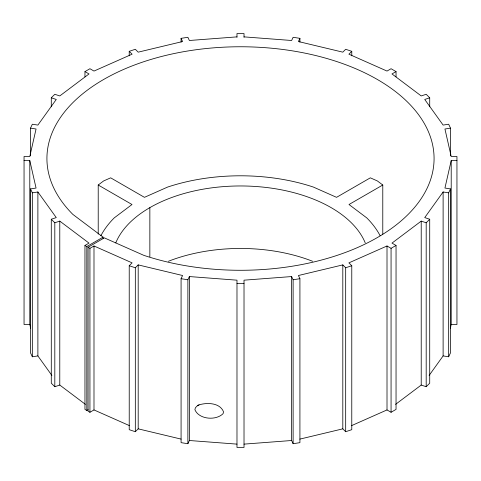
<?xml version="1.0" encoding="UTF-8"?>
<svg xmlns="http://www.w3.org/2000/svg" width="481" height="481" viewBox="0 0 481 481"><rect width="100%" height="100%" fill="white"/><g stroke="black" fill="none" stroke-linecap="round" stroke-linejoin="round"><path stroke-width="0.72" d="M456.95 160.558L451.208 160.558L444.937 188.047L450.487 188.907L450.487 352.856L448.665 356.782L443.115 355.922L429.112 375.445M450.384 328.126L451.208 324.507L451.208 160.558M30.513 155.844L30.513 128.144L32.335 124.218L37.885 125.078L56.265 99.459L51.287 97.799L51.287 106.782M351.623 425.607L387.007 409.932L391.065 412.277L396.043 409.403L396.043 245.454L391.065 248.328L387.007 245.983L348.899 262.86L351.773 265.734L351.773 429.683L345.677 431.716L345.677 267.767L342.809 264.893L298.436 275.505L299.922 278.709L299.922 442.658L293.121 443.71L293.121 279.756L291.636 276.557L244.017 280.176L244.017 447.444L236.983 447.444L236.983 280.176L189.364 276.557L189.364 440.506L187.879 443.71L181.078 442.658L181.078 278.709L182.564 275.505L138.191 264.893L135.323 267.767L135.323 431.716L129.227 429.683L129.227 265.734L132.101 262.86L93.993 245.983L89.935 248.328L88.071 247.246L88.071 411.201L89.935 412.277L93.993 409.932L129.377 425.607M187.879 443.71L187.879 279.756L189.364 276.557M244.017 36.875L291.636 40.494L293.121 37.29L299.922 38.342L298.436 41.546L342.809 52.158L345.677 49.284L351.773 51.317L351.773 55.808M448.665 356.782L448.665 192.833L450.487 188.907M448.665 192.833L443.115 191.973L424.735 217.592L429.713 219.246L429.713 383.201L426.19 386.718L421.218 385.059L395.562 404.365M51.287 97.799L54.81 94.282L59.782 95.941L89.021 73.942L84.957 71.597L84.957 76.84M351.773 51.317L348.899 54.185L387.007 71.068L391.065 68.723L396.043 71.597L396.043 76.84M135.323 431.716L138.191 428.842L138.191 264.893M426.19 386.718L426.19 222.769L429.713 219.246M98.22 234.121L98.22 185.011L103.625 180.946L110.666 177.832L144.45 197.336L167.604 187.073A145.797 84.175 0 0 1 313.396 187.073L336.55 197.336L370.334 177.832L377.375 180.946L382.78 185.011L382.78 234.121M426.19 222.769L421.218 221.11L391.979 243.109L396.043 245.454M84.957 71.597L89.935 68.723L93.993 71.068L132.101 54.185L129.227 51.317L135.323 49.284L138.191 52.158L182.564 41.546L181.078 38.342L187.879 37.29L189.364 40.494L236.983 36.875M88.113 409.74L86.827 410.479L84.957 409.403L84.957 245.454L89.021 243.109L59.782 221.11L54.81 222.769L51.287 219.246L56.265 217.592L37.885 191.973L32.335 192.833L30.513 188.907L36.063 188.047L29.792 160.558L24.05 160.558M84.957 245.454L86.827 246.531L103.084 237.145L72.859 214.406A193.572 111.76 0 0 1 206.884 48.461A193.572 111.76 0 0 1 431.132 177.934A193.572 111.76 0 0 1 143.711 255.309L104.329 237.861L88.071 247.246M396.043 71.597L391.979 73.942L421.218 95.941L426.19 94.282L429.713 97.799L429.713 106.782M382.78 185.011L348.996 204.515L366.762 217.887A145.797 84.175 0 0 1 380.11 235.714M199.086 404.918L196.813 406.229L195.382 407.852L194.889 409.674C198.948 419.492 215.915 420.851 223.064 413.678L223.551 411.856C219.799 402.218 205.627 402.254 197.306 405.465M429.713 97.799L424.735 99.459L443.115 125.078L448.665 124.218L450.487 128.144L450.487 155.844M345.677 267.767L351.773 265.734M51.287 219.246L51.287 383.201L54.81 386.718L59.782 385.059L85.438 404.365M299.891 439.105L342.809 428.842L345.677 431.716M450.487 128.144L444.937 129.004L451.208 156.493L456.95 156.493L456.95 324.507L451.208 324.507M293.121 279.756L299.922 278.709M30.513 188.907L30.513 352.856L32.335 356.782L37.885 355.922L51.888 375.445M244.017 444.125L291.636 440.506L293.121 443.71M236.983 283.489L244.017 283.489M30.616 328.126L29.792 324.507L24.05 324.507L24.05 156.493L29.792 156.493L36.063 129.004L30.513 128.144M189.364 440.506L236.983 444.125M181.078 278.709L187.879 279.756M138.191 428.842L181.109 439.105M129.227 265.734L135.323 267.767M98.22 185.011L132.004 204.515L114.237 217.887A145.797 84.175 0 0 0 100.89 235.714M443.115 191.973L443.115 355.922M421.218 221.11L421.218 385.059M391.065 248.328L391.065 412.277M387.007 245.983L387.007 409.932M342.809 264.893L342.809 428.842M299.922 38.342L299.922 42.087M291.636 276.557L291.636 440.506M244.017 37.302L244.017 33.556L236.983 33.556L236.983 37.302M181.078 38.342L181.078 42.087M149.85 207.636L149.85 256.746M129.227 51.317L129.227 55.808M103.084 237.145L103.084 238.648M93.993 245.983L93.993 409.932M89.935 248.328L89.935 412.277M86.827 246.531L86.827 410.479M59.782 221.11L59.782 385.059M54.81 222.769L54.81 386.718M37.885 191.973L37.885 355.922M32.335 192.833L32.335 356.782M29.792 160.558L29.792 324.507M115.765 242.887A128.199 74.014 0 0 1 240.5 185.961A128.199 74.014 0 0 1 365.235 242.887M168.41 261.273A128.199 74.014 0 0 1 312.59 261.273"/></g></svg>
